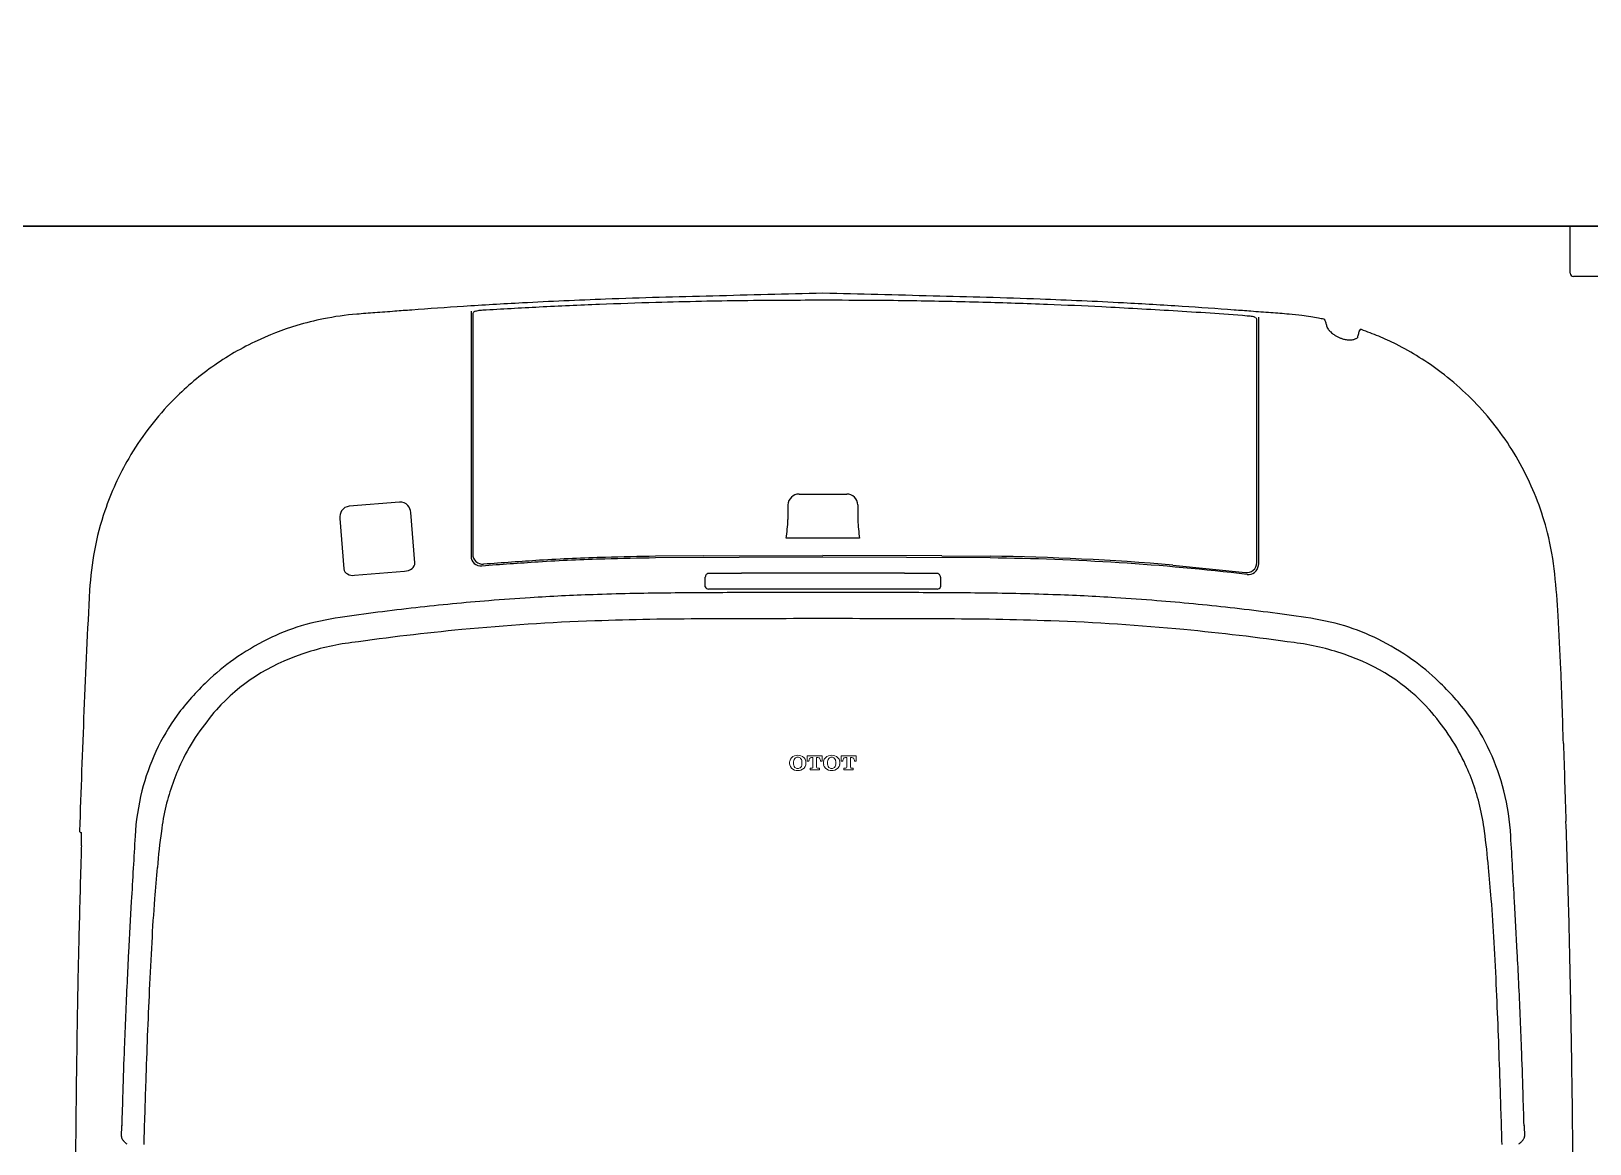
# Model space of a CAD drawing. Header units: centimetres. Extents: x -586 to 10005, y 1793 to 5385.
# Drawn here: x -535.61 to -489.09, y 3957.41 to 3990.61 of the extents above; entities that cross this region are included whole.
import ezdxf

# ---------------------------------------------------------------- set-up
doc = ezdxf.new("R2010")
doc.units = ezdxf.units.CM
doc.header["$MEASUREMENT"] = 0
for name, color, linetype in [('Furnitures', 7, 'Continuous'), ('Toilets', 4, 'Continuous'), ('Toilets_Details', 8, 'Continuous'), ('Walls', 6, 'Continuous')]:
    doc.layers.add(name, color=color, linetype=linetype)

msp = doc.modelspace()

# ---------------------------------------------------------------- linework, layer by layer
at = {"layer": 'Furnitures'}
for centre, radius, start, end in [((-489.58, 3983.385), 0.1, 180, 270), ((-512.314, 3825.397), 157.332, 91.07588, 92.24063), ((-505.586, 3670.056), 312.795, 91.17143, 91.77378), ((-518.375, 3670.056), 312.795, 88.22622, 88.82857), ((-511.647, 3825.397), 157.332, 87.75937, 88.92412), ((-429.896, 2726.332), 1259.494, 94.346408, 94.371205), ((-489.163, 3506.906), 476.673, 94.28201, 94.35367), ((-502.039, 3679.255), 303.844, 94.19255, 94.28734), ((-511.828, 3814.812), 167.934, 93.71421, 94.24308), ((-513.214, 3835.569), 147.131, 93.01371, 93.69927), ((-522.342, 3982.16), 0.0889, 154.1782, 176.3996), ((-522.359, 3982.168), 0.0701, 120.712, 153.788), ((-522.308, 3982.09), 0.164, 105.7963, 122.0116), ((-522.202, 3981.744), 0.525, 98.778, 106.7007), ((-522.049, 3980.778), 1.503, 93.222, 98.9078), ((-498.614, 3569.59), 413.358, 93.02723, 93.26173), ((-511.78, 3806.695), 176.041, 92.17623, 92.98565), ((-513.245, 3842.113), 140.444, 92.20431, 92.93829), ((-511.993, 3810.412), 172.169, 91.65373, 92.21486), ((-512.277, 3821.343), 161.234, 91.18084, 91.66478), ((-512.753, 3843.147), 139.425, 90.67018, 91.17013), ((-512.225, 3795.966), 186.61, 90.2524, 90.66275), ((-508.982, 3120.574), 862.009, 90.199264, 90.270181), ((-513.259, 3475.227), 507.352, 89.68131, 89.85561), ((-511.407, 3836.877), 145.697, 89.17395, 89.61839), ((-511.552, 3826.963), 155.612, 88.40109, 89.17339), ((-511.987, 3809.291), 173.29, 87.7813, 88.42027), ((-512.181, 3806.695), 176.041, 87.01435, 87.82377), ((-510.774, 3841.814), 140.744, 87.10208, 87.76235), ((-515.589, 3747.525), 235.156, 86.57255, 87.09177), ((-510.747, 3835.569), 147.131, 86.30073, 86.98629), ((-508.108, 3870.905), 111.549, 85.48257, 86.61949), ((-512.133, 3814.812), 167.934, 85.75692, 86.28579), ((-521.921, 3679.255), 303.844, 85.71266, 85.80745), ((-534.798, 3506.906), 476.673, 85.64633, 85.71799), ((-594.065, 2726.332), 1259.494, 85.628795, 85.653592), ((-525.16, 3973.438), 8.755, 106.7011, 115.5205), ((-525.158, 3973.441), 8.753, 101.371, 106.7228), ((-525.189, 3973.574), 8.617, 94.6826, 101.344), ((-499.492, 3979.722), 2.392, 83.104, 85.9376), ((-499.303, 3981.355), 0.749, 75.4531, 82.4061), ((-499.158, 3981.923), 0.162, 59.4709, 74.9238), ((-499.126, 3981.973), 0.103, 38.2197, 60.4034), ((-499.104, 3981.993), 0.0734, 359.0225, 36.6997), ((-500.288, 3959.413), 22.857, 83.4596, 84.4269), ((-498.511, 3975.347), 6.824, 80.8178, 83.0509), ((-498.884, 3973.098), 9.105, 79.2879, 80.7583), ((-504.363, 3943.708), 39, 79.1565, 79.4036), ((-497.036, 3981.964), 0.0495, 359.5891, 78.8105), ((-498.79, 3981.314), 1.917, 18.4604, 19.817), ((-497.883, 3981.625), 0.958, 14.9431, 17.9691), ((-498.917, 3981.338), 2.032, 13.9657, 15.2431), ((-502.476, 3980.438), 5.702, 13.5818, 14.1087), ((-496.841, 3981.789), 0.0947, 196.8704, 210.7541), ((-496.56, 3981.985), 0.437, 214.0164, 221.212), ((-525.193, 3973.526), 8.662, 115.5746, 126.0663), ((-496.331, 3982.174), 0.733, 220.5401, 227.6105), ((-496.221, 3982.292), 0.895, 227.4922, 235.8476), ((-496.111, 3982.435), 1.076, 235.2763, 239.6849), ((-496.319, 3982.09), 0.672, 240.1688, 247.3541), ((-493.681, 3988.301), 7.421, 247.0202, 247.72), ((-496.29, 3982.002), 0.603, 250.1629, 259.9265), ((-496.25, 3982.154), 0.76, 258.9892, 267.7424), ((-496.264, 3981.954), 0.56, 268.3702, 280.8051), ((-496.235, 3981.781), 0.384, 281.4177, 295.2927), ((-496.158, 3981.603), 0.191, 296.9767, 311.9563), ((-495.904, 3981.452), 0.126, 160.2008, 179.3908), ((-484.015, 3978.304), 12.424, 164.866, 165.1201), ((-494.042, 3981.014), 2.038, 163.1709, 164.8004), ((-495.193, 3981.352), 0.839, 158.7768, 162.5525), ((-495.874, 3981.646), 0.101, 162.9931, 174.2591), ((-495.924, 3981.656), 0.05, 72.2667, 157.2139), ((-504.656, 3958.442), 24.851, 68.1165, 69.3917), ((-498.252, 3974.583), 7.487, 63.1621, 67.5574), ((-498.836, 3973.425), 8.784, 52.8235, 63.1752), ((-525.173, 3973.484), 8.707, 126.0116, 136.2293), ((-498.808, 3973.465), 8.736, 40.3099, 52.807), ((-525.129, 3973.464), 8.753, 136.3345, 149.8425), ((-498.813, 3973.479), 8.73, 27.2841, 40.2185), ((-525.329, 3973.566), 8.529, 149.7604, 161.3196), ((-498.717, 3973.521), 8.625, 14.2069, 27.329), ((-512.687, 3976.461), 0.336, 90.5033, 177.8878), ((-511.273, 3976.461), 0.336, 2.1122, 89.4967), ((-525.505, 3973.571), 8.361, 160.9641, 169.3702), ((-526.039, 3976.105), 0.361, 147.8519, 185.3591), ((-526.091, 3976.132), 0.302, 94.5025, 146.9703), ((-524.591, 3976.249), 0.306, 42.1589, 94.553), ((-524.641, 3976.212), 0.367, 5.5017, 41.1572), ((-518.736, 3976.292), 5.72, 351.8094, 357.2653), ((-505.225, 3976.292), 5.72, 182.7347, 188.1906), ((-498.247, 3973.609), 8.148, 5.6644, 14.4233), ((-518.659, 3972.686), 15.258, 170.8457, 175.3107), ((-524.354, 3974.736), 0.195, 305.0365, 2.6882), ((-522.18, 3974.949), 0.3, 180.1017, 274.6327), ((-522.13, 3975.003), 0.3, 180.0129, 274.6781), ((-508.349, 3789.017), 186.145, 93.73572, 94.25362), ((-508.634, 3792.101), 183.099, 93.69641, 94.21953), ((-517.014, 3919.83), 55.046, 91.5355, 93.6068), ((-516.788, 3914.867), 60.064, 91.60674, 93.48423), ((-514.832, 3843.897), 131.01, 90.93739, 91.59971), ((-514.557, 3831.066), 143.894, 90.96303, 91.55897), ((-507.737, 3902.878), 72.015, 83.28432, 89.40197), ((-507.901, 3899.277), 75.668, 85.17513, 89.30658), ((-499.344, 3974.76), 0.314, 310.6729, 358.8246), ((-526.092, 3974.584), 0.189, 186.638, 245.5452), ((-526.002, 3974.73), 0.36, 242.0891, 276.6903), ((-524.512, 3974.951), 0.462, 275.9132, 305.8007), ((-515.383, 3974.322), 0.107, 88.5571, 183.3009), ((-510.176, 1387.991), 2586.443, 90.093863, 90.115295), ((-512.275, 2661.647), 1312.786, 90.045314, 90.093312), ((-511.303, 900.895), 3073.538, 90.012631, 90.037477), ((-512.658, 900.895), 3073.538, 89.962523, 89.987369), ((-511.686, 2661.647), 1312.786, 89.906688, 89.954686), ((-513.785, 1387.991), 2586.443, 89.884705, 89.906137), ((-508.578, 3974.322), 0.107, 356.6991, 91.4429), ((-499.334, 3974.765), 0.311, 264.1572, 308.6537), ((-499.282, 3974.702), 0.304, 263.6165, 306.4867), ((-499.273, 3974.691), 0.29, 306.3921, 336.4193), ((-499.579, 3974.763), 0.602, 341.7885, 353.7476), ((-514.878, 3971.821), 24.875, 3.094, 5.9816), ((-240.753, 3958.477), 293.52, 176.9815, 177.68581), ((-515.483, 3870.604), 103.245, 90.64312, 91.86408), ((-514.251, 3754.354), 219.501, 90.08707, 90.62426), ((-515.4, 3974.058), 0.0958, 198.5672, 275.4561), ((-503.792, 166.596), 3807.274, 90.123228, 90.162412), ((-520.169, 166.596), 3807.274, 89.837588, 89.876772), ((-509.71, 3754.354), 219.501, 89.37574, 89.91293), ((-508.561, 3974.058), 0.0958, 264.5439, 341.4328), ((-508.478, 3870.604), 103.245, 88.13592, 89.35688), ((-516.153, 3902.332), 71.518, 96.40507, 98.22952), ((-516.222, 3902.696), 71.149, 94.6144, 96.38261), ((-516.392, 3904.992), 68.847, 93.59903, 94.62729), ((-516.561, 3907.495), 66.338, 91.97037, 93.58919), ((-507.4, 3907.495), 66.338, 86.41081, 88.02963), ((-507.569, 3904.992), 68.847, 85.37271, 86.40097), ((-507.739, 3902.696), 71.149, 83.61739, 85.3856), ((-507.808, 3902.332), 71.518, 81.77048, 83.59493), ((-525.121, 3964.449), 8.757, 98.3367, 106.1222), ((-516.423, 3906.456), 66.598, 92.03438, 95.457), ((-515.412, 3877.241), 95.83, 90.05322, 92.01861), ((-509.606, 2449.711), 1523.371, 90.089297, 90.221707), ((-514.355, 2449.711), 1523.371, 89.778293, 89.910703), ((-508.549, 3877.241), 95.83, 87.98139, 89.94678), ((-507.538, 3906.456), 66.598, 84.543, 87.96562), ((-498.84, 3964.449), 8.757, 73.8778, 81.6633), ((-552.771, 3969.134), 62.861, 2.22155, 3.67543), ((-525.261, 3965.805), 7.427, 116.2886, 125.3585), ((-525.524, 3966.321), 6.848, 107.2271, 116.2268), ((-516.056, 3901.959), 71.109, 95.40695, 98.07345), ((-507.905, 3901.959), 71.109, 81.92655, 84.59305), ((-498.437, 3966.321), 6.848, 63.7732, 72.7729), ((-498.7, 3965.805), 7.427, 54.6415, 63.7114), ((-525.716, 3966.43), 5.874, 108.0226, 137.9821), ((-525.209, 3965.406), 7.007, 96.8359, 109.3763), ((-498.752, 3965.406), 7.007, 70.6237, 83.1641), ((-498.245, 3966.43), 5.874, 42.0179, 71.9774), ((-525.408, 3966.005), 7.18, 125.3262, 133.5636), ((-498.553, 3966.005), 7.18, 46.4364, 54.6738), ((-670.581, 3964.296), 180.77, 1.60332, 2.30629), ((-524.739, 3965.311), 8.143, 133.6078, 143.1018), ((-499.222, 3965.311), 8.143, 36.8982, 46.3922), ((-3.674, 3949.104), 530.784, 177.70821, 178.09527), ((-525.885, 3966.329), 6.617, 144.1976, 155.0589), ((-520.393, 3962.259), 12.63, 140.0873, 144.2559), ((-503.568, 3962.259), 12.63, 35.7441, 39.9127), ((-498.076, 3966.329), 6.617, 24.9411, 35.8024), ((-525.386, 3966.085), 6.345, 145.9641, 154.5437), ((-498.575, 3966.085), 6.345, 25.4563, 34.0359), ((291.96, 3994.223), 782.237, 181.821886, 181.991449), ((-525.859, 3966.32), 6.644, 155.0779, 165.9134), ((-525.11, 3965.927), 6.662, 154.3348, 166.448), ((-498.851, 3965.927), 6.662, 13.552, 25.6652), ((-498.102, 3966.32), 6.644, 14.0866, 24.9221), ((-525.265, 3966.182), 7.254, 165.9986, 176.7797), ((-498.696, 3966.182), 7.254, 3.2203, 14.0014), ((-524.615, 3965.833), 7.166, 166.6479, 172.7488), ((-499.346, 3965.833), 7.166, 7.2512, 13.3521), ((-995.18, 3950.022), 505.662, 1.62789, 1.92865), ((-534.115, 3966.744), 0.05, 178.1347, 274.5246), ((-534.683, 3966.634), 0.575, 0.7439, 5.9872), ((-546.158, 3966.664), 12.054, 358.276, 359.2937), ((-536.04, 3966.537), 1.935, 359.3418, 3.0969), ((-476.912, 3962.934), 55.715, 176.238, 177.2215), ((-508.725, 3963.629), 23.207, 172.3018, 174.9865), ((-515.235, 3963.629), 23.207, 5.0135, 7.6982), ((-547.049, 3962.934), 55.715, 2.7785, 3.762), ((887.255, 3923.63), 1422.005, 178.280446, 178.299503), ((-112.433, 3953.158), 421.881, 178.27893, 178.44327), ((-308.511, 3952.299), 224.448, 176.59371, 176.84859), ((-478.069, 3960.386), 54.032, 174.4017, 175.4028), ((-545.892, 3960.386), 54.032, 4.5972, 5.5983), ((-715.45, 3952.299), 224.448, 3.15141, 3.40629), ((-174.935, 3954.846), 359.356, 178.44164, 178.63797), ((-100.146, 3940.026), 433.173, 176.74286, 176.94361), ((-477.769, 3960.569), 54.317, 175.6198, 176.9912), ((-546.192, 3960.569), 54.317, 3.0088, 4.3802), ((-923.815, 3940.026), 433.173, 3.05639, 3.25714), ((-788.098, 3956.351), 298.484, 1.07184, 1.54273), ((-205.254, 3955.533), 329.03, 178.63208, 179.01086), ((-314.473, 3951.693), 218.529, 177.00201, 177.23727), ((-404.529, 3956.128), 127.69, 176.72648, 177.36369), ((-619.431, 3956.128), 127.69, 2.63631, 3.27352), ((-709.488, 3951.693), 218.529, 2.76273, 2.99799), ((-349.943, 3953.427), 183.016, 177.24439, 177.55464), ((-674.017, 3953.427), 183.016, 2.44536, 2.75561), ((-346.4, 3953.426), 185.882, 177.35592, 178.19892), ((-677.561, 3953.426), 185.882, 1.80108, 2.64408), ((-973.908, 3952.646), 484.331, 0.82527, 1.09891), ((-81.732, 3953.717), 452.564, 179.05096, 179.36582), ((-371.108, 3954.356), 161.831, 177.56353, 177.90412), ((-652.852, 3954.356), 161.831, 2.09588, 2.43647), ((-303.422, 3951.845), 229.564, 177.89555, 178.22835), ((-720.539, 3951.845), 229.564, 1.77165, 2.10445), ((-869.309, 3954.015), 379.723, 0.47092, 0.84607), ((-8.658, 3942.438), 524.477, 178.19677, 178.3049), ((-2.823, 3941.821), 529.655, 178.11229, 178.31558), ((-1021.138, 3941.821), 529.655, 1.68442, 1.88771), ((-1015.303, 3942.438), 524.477, 1.6951, 1.80323), ((815.572, 3944.07), 1349.92, 179.377925, 179.461187), ((-532.769, 3957.622), 0.147, 177.4133, 185.864), ((-532.872, 3957.612), 0.0437, 186.4717, 207.5605), ((-532.684, 3957.69), 0.247, 203.3669, 208.4623), ((-532.562, 3957.74), 0.379, 206.3689, 213.2727), ((-491.399, 3957.74), 0.379, 326.7273, 333.6311), ((-491.277, 3957.69), 0.247, 331.5377, 336.6331), ((-491.089, 3957.612), 0.0437, 332.4395, 353.5283), ((-491.192, 3957.622), 0.147, 354.136, 2.5867), ((-532.632, 3957.694), 0.295, 213.3124, 221.3145), ((-532.519, 3957.794), 0.445, 221.3076, 227.5443), ((-531.967, 3958.37), 1.243, 226.7322, 228.9099), ((-532.464, 3957.834), 0.513, 231.3539, 235.5547), ((-491.497, 3957.834), 0.513, 304.4453, 308.6461), ((-491.994, 3958.37), 1.243, 311.0901, 313.2678), ((-491.442, 3957.794), 0.445, 312.4557, 318.6924), ((-491.329, 3957.694), 0.295, 318.6855, 326.6876)]:
    msp.add_arc(centre, radius, start, end, dxfattribs=at)
at = {"layer": 'Furnitures', "lineweight": 0}
for centre, radius, start, end in [((-512.696, 3968.775), 0.279, 168.7382, 191.2618), ((-512.766, 3968.789), 0.208, 106.4796, 168.7382), ((-512.766, 3968.761), 0.208, 191.2618, 253.5204), ((-512.486, 3968.775), 0.37, 169.0619, 190.9381), ((-512.724, 3968.821), 0.128, 136.249, 169.0619), ((-512.724, 3968.729), 0.128, 190.9381, 223.751), ((-512.731, 3968.671), 0.332, 73.5204, 106.4796), ((-512.731, 3968.828), 0.119, 43.751, 136.249), ((-512.737, 3968.821), 0.128, 10.9381, 43.751), ((-512.737, 3968.729), 0.128, 316.249, 349.0619), ((-512.696, 3968.789), 0.208, 11.2618, 73.5204), ((-512.696, 3968.761), 0.208, 286.4796, 348.7382), ((-512.975, 3968.775), 0.37, 349.0619, 10.9381), ((-512.766, 3968.775), 0.279, 348.7382, 11.2618), ((-512.294, 3968.845), 0.101, 146.251, 180), ((-512.321, 3968.863), 0.0698, 90, 146.251), ((-512.129, 3968.863), 0.0698, 33.749, 90), ((-512.155, 3968.845), 0.101, 0, 33.749), ((-511.684, 3968.775), 0.279, 168.7382, 191.2618), ((-511.754, 3968.789), 0.208, 106.4796, 168.7382), ((-511.754, 3968.761), 0.208, 191.2618, 253.5204), ((-511.474, 3968.775), 0.37, 169.0619, 190.9381), ((-511.712, 3968.821), 0.128, 136.249, 169.0619), ((-511.712, 3968.729), 0.128, 190.9381, 223.751), ((-511.719, 3968.671), 0.332, 73.5204, 106.4796), ((-511.719, 3968.828), 0.119, 43.751, 136.249), ((-511.725, 3968.821), 0.128, 10.9381, 43.751), ((-511.725, 3968.729), 0.128, 316.249, 349.0619), ((-511.684, 3968.789), 0.208, 11.2618, 73.5204), ((-511.684, 3968.761), 0.208, 286.4796, 348.7382), ((-511.963, 3968.775), 0.37, 349.0619, 10.9381), ((-511.754, 3968.775), 0.279, 348.7382, 11.2618), ((-511.282, 3968.845), 0.101, 146.251, 180), ((-511.308, 3968.863), 0.0698, 90, 146.251), ((-511.117, 3968.863), 0.0698, 33.749, 90), ((-511.143, 3968.845), 0.101, 0, 33.749), ((-512.731, 3968.88), 0.332, 253.5204, 286.4796), ((-512.731, 3968.723), 0.119, 223.751, 316.249), ((-512.305, 3968.646), 0.0279, 270, 0), ((-512.144, 3968.646), 0.0279, 180, 270), ((-511.719, 3968.88), 0.332, 253.5204, 286.4796), ((-511.719, 3968.723), 0.119, 223.751, 316.249), ((-511.293, 3968.646), 0.0279, 270, 0), ((-511.132, 3968.646), 0.0279, 180, 270)]:
    msp.add_arc(centre, radius, start, end, dxfattribs=at)
at = {"layer": 'Toilets'}
msp.add_lwpolyline([(-315.486, 3764.792), (-405.486, 3764.793), (-405.486, 3774.785), (-565.486, 3774.785), (-565.486, 3984.785), (-315.486, 3984.785)], close=True, dxfattribs=at)
at = {"layer": 'Toilets_Details'}
for p, q in [((-489.68, 3983.385), (-489.68, 3984.785)), ((-489.68, 3984.785), (-486.98, 3984.785)), ((-486.98, 3983.285), (-489.58, 3983.285)), ((-522.48, 3982.254), (-522.48, 3974.948)), ((-522.43, 3982.166), (-522.43, 3975.003)), ((-499.03, 3974.753), (-499.03, 3981.991)), ((-498.98, 3982.078), (-498.98, 3974.697)), ((-496.933, 3981.777), (-496.931, 3981.761)), ((-512.69, 3976.796), (-511.98, 3976.797)), ((-511.98, 3976.797), (-511.271, 3976.796)), ((-524.615, 3976.554), (-526.114, 3976.434)), ((-524.158, 3974.745), (-524.276, 3976.248)), ((-513.023, 3976.473), (-513.023, 3976.039)), ((-510.938, 3976.473), (-510.938, 3976.039)), ((-526.398, 3976.071), (-526.28, 3974.562)), ((-513.023, 3976.019), (-513.023, 3976.039)), ((-510.938, 3976.039), (-510.938, 3976.019)), ((-511.98, 3975.478), (-513.074, 3975.477)), ((-510.886, 3975.477), (-511.98, 3975.478)), ((-515.53, 3974.952), (-516.976, 3974.939)), ((-511.98, 3974.914), (-516.975, 3974.889)), ((-515.53, 3974.952), (-511.98, 3974.964)), ((-508.431, 3974.952), (-511.98, 3974.964)), ((-506.986, 3974.889), (-511.98, 3974.914)), ((-508.431, 3974.952), (-506.985, 3974.939)), ((-525.96, 3974.372), (-524.464, 3974.491)), ((-515.49, 3974.028), (-515.49, 3974.316)), ((-508.47, 3974.316), (-508.47, 3974.028)), ((-501.536, 3974.677), (-499.365, 3974.455)), ((-511.98, 3973.96), (-515.39, 3973.963)), ((-508.57, 3973.963), (-511.98, 3973.96)), ((-532.916, 3957.629), (-532.906, 3957.953)), ((-491.055, 3957.953), (-491.045, 3957.629))]:
    msp.add_line(p, q, dxfattribs=at)
at = {"layer": 'Toilets_Details', "lineweight": 0}
for p, q in [((-511.998, 3968.985), (-512.452, 3968.985)), ((-512.452, 3968.985), (-512.452, 3968.828)), ((-512.452, 3968.828), (-512.396, 3968.828)), ((-512.396, 3968.828), (-512.396, 3968.845)), ((-512.321, 3968.932), (-512.277, 3968.932)), ((-512.277, 3968.932), (-512.277, 3968.646)), ((-512.172, 3968.932), (-512.129, 3968.932)), ((-512.172, 3968.646), (-512.172, 3968.932)), ((-512.054, 3968.845), (-512.054, 3968.828)), ((-512.054, 3968.828), (-511.998, 3968.828)), ((-511.998, 3968.828), (-511.998, 3968.985)), ((-510.986, 3968.985), (-511.439, 3968.985)), ((-511.439, 3968.985), (-511.439, 3968.828)), ((-511.439, 3968.828), (-511.384, 3968.828)), ((-511.384, 3968.828), (-511.384, 3968.845)), ((-511.308, 3968.932), (-511.265, 3968.932)), ((-511.265, 3968.932), (-511.265, 3968.646)), ((-511.16, 3968.932), (-511.117, 3968.932)), ((-511.16, 3968.646), (-511.16, 3968.932)), ((-511.042, 3968.845), (-511.042, 3968.828)), ((-511.042, 3968.828), (-510.986, 3968.828)), ((-510.986, 3968.828), (-510.986, 3968.985)), ((-512.364, 3968.566), (-512.364, 3968.618)), ((-512.305, 3968.618), (-512.364, 3968.618)), ((-512.085, 3968.566), (-512.364, 3968.566)), ((-512.085, 3968.618), (-512.144, 3968.618)), ((-512.085, 3968.618), (-512.085, 3968.566)), ((-511.352, 3968.566), (-511.352, 3968.618)), ((-511.293, 3968.618), (-511.352, 3968.618)), ((-511.073, 3968.566), (-511.352, 3968.566)), ((-511.073, 3968.618), (-511.132, 3968.618)), ((-511.073, 3968.618), (-511.073, 3968.566))]:
    msp.add_line(p, q, dxfattribs=at)
at = {"layer": 'Toilets_Details'}
for centre, radius, start, end in [((-489.58, 3983.385), 0.1, 180, 270), ((-512.314, 3825.397), 157.332, 91.07588, 92.24063), ((-505.586, 3670.056), 312.795, 91.17143, 91.77378), ((-518.375, 3670.056), 312.795, 88.22622, 88.82857), ((-511.647, 3825.397), 157.332, 87.75937, 88.92412), ((-429.896, 2726.332), 1259.494, 94.346408, 94.371205), ((-489.163, 3506.906), 476.673, 94.28201, 94.35367), ((-502.039, 3679.255), 303.844, 94.19255, 94.28734), ((-511.828, 3814.812), 167.934, 93.71421, 94.24308), ((-513.214, 3835.569), 147.131, 93.01371, 93.69927), ((-522.342, 3982.16), 0.0889, 154.1782, 176.3996), ((-522.359, 3982.168), 0.0701, 120.712, 153.788), ((-522.308, 3982.09), 0.164, 105.7963, 122.0116), ((-522.202, 3981.744), 0.525, 98.778, 106.7007), ((-522.049, 3980.778), 1.503, 93.222, 98.9078), ((-498.614, 3569.59), 413.358, 93.02723, 93.26173), ((-511.78, 3806.695), 176.041, 92.17623, 92.98565), ((-513.245, 3842.113), 140.444, 92.20431, 92.93829), ((-511.993, 3810.412), 172.169, 91.65373, 92.21486), ((-512.277, 3821.343), 161.234, 91.18084, 91.66478), ((-512.753, 3843.147), 139.425, 90.67018, 91.17013), ((-512.225, 3795.966), 186.61, 90.2524, 90.66275), ((-508.982, 3120.574), 862.009, 90.199264, 90.270181), ((-513.259, 3475.227), 507.352, 89.68131, 89.85561), ((-511.407, 3836.877), 145.697, 89.17395, 89.61839), ((-511.552, 3826.963), 155.612, 88.40109, 89.17339), ((-511.987, 3809.291), 173.29, 87.7813, 88.42027), ((-512.181, 3806.695), 176.041, 87.01435, 87.82377), ((-510.774, 3841.814), 140.744, 87.10208, 87.76235), ((-515.589, 3747.525), 235.156, 86.57255, 87.09177), ((-510.747, 3835.569), 147.131, 86.30073, 86.98629), ((-508.108, 3870.905), 111.549, 85.48257, 86.61949), ((-512.133, 3814.812), 167.934, 85.75692, 86.28579), ((-521.921, 3679.255), 303.844, 85.71266, 85.80745), ((-534.798, 3506.906), 476.673, 85.64633, 85.71799), ((-594.065, 2726.332), 1259.494, 85.628795, 85.653592), ((-525.16, 3973.438), 8.755, 106.7011, 115.5205), ((-525.158, 3973.441), 8.753, 101.371, 106.7228), ((-525.189, 3973.574), 8.617, 94.6826, 101.344), ((-499.492, 3979.722), 2.392, 83.104, 85.9376), ((-499.303, 3981.355), 0.749, 75.4531, 82.4061), ((-499.158, 3981.923), 0.162, 59.4709, 74.9238), ((-499.126, 3981.973), 0.103, 38.2197, 60.4034), ((-499.104, 3981.993), 0.0734, 359.0225, 36.6997), ((-500.288, 3959.413), 22.857, 83.4596, 84.4269), ((-498.511, 3975.347), 6.824, 80.8178, 83.0509), ((-498.884, 3973.098), 9.105, 79.2879, 80.7583), ((-504.363, 3943.708), 39, 79.1565, 79.4036), ((-497.036, 3981.964), 0.0495, 359.5891, 78.8105), ((-498.79, 3981.314), 1.917, 18.4604, 19.817), ((-497.883, 3981.625), 0.958, 14.9431, 17.9691), ((-498.917, 3981.338), 2.032, 13.9657, 15.2431), ((-502.476, 3980.438), 5.702, 13.5818, 14.1087), ((-496.841, 3981.789), 0.0947, 196.8704, 210.7541), ((-496.56, 3981.985), 0.437, 214.0164, 221.212), ((-525.193, 3973.526), 8.662, 115.5746, 126.0663), ((-496.331, 3982.174), 0.733, 220.5401, 227.6105), ((-496.221, 3982.292), 0.895, 227.4922, 235.8476), ((-496.111, 3982.435), 1.076, 235.2763, 239.6849), ((-496.319, 3982.09), 0.672, 240.1688, 247.3541), ((-493.681, 3988.301), 7.421, 247.0202, 247.72), ((-496.29, 3982.002), 0.603, 250.1629, 259.9265), ((-496.25, 3982.154), 0.76, 258.9892, 267.7424), ((-496.264, 3981.954), 0.56, 268.3702, 280.8051), ((-496.235, 3981.781), 0.384, 281.4177, 295.2927), ((-496.158, 3981.603), 0.191, 296.9767, 311.9563), ((-495.904, 3981.452), 0.126, 160.2008, 179.3908), ((-484.015, 3978.304), 12.424, 164.866, 165.1201), ((-494.042, 3981.014), 2.038, 163.1709, 164.8004), ((-495.193, 3981.352), 0.839, 158.7768, 162.5525), ((-495.874, 3981.646), 0.101, 162.9931, 174.2591), ((-495.924, 3981.656), 0.05, 72.2667, 157.2139), ((-504.656, 3958.442), 24.851, 68.1165, 69.3917), ((-498.252, 3974.583), 7.487, 63.1621, 67.5574), ((-498.836, 3973.425), 8.784, 52.8235, 63.1752), ((-525.173, 3973.484), 8.707, 126.0116, 136.2293), ((-498.808, 3973.465), 8.736, 40.3099, 52.807), ((-525.129, 3973.464), 8.753, 136.3345, 149.8425), ((-498.813, 3973.479), 8.73, 27.2841, 40.2185), ((-525.329, 3973.566), 8.529, 149.7604, 161.3196), ((-498.717, 3973.521), 8.625, 14.2069, 27.329), ((-512.687, 3976.461), 0.336, 90.5033, 177.8878), ((-511.273, 3976.461), 0.336, 2.1122, 89.4967), ((-525.505, 3973.571), 8.361, 160.9641, 169.3702), ((-526.039, 3976.105), 0.361, 147.8519, 185.3591), ((-526.091, 3976.132), 0.302, 94.5025, 146.9703), ((-524.591, 3976.249), 0.306, 42.1589, 94.553), ((-524.641, 3976.212), 0.367, 5.5017, 41.1572), ((-518.736, 3976.292), 5.72, 351.8094, 357.2653), ((-505.225, 3976.292), 5.72, 182.7347, 188.1906), ((-498.247, 3973.609), 8.148, 5.6644, 14.4233), ((-518.659, 3972.686), 15.258, 170.8457, 175.3107), ((-524.354, 3974.736), 0.195, 305.0365, 2.6882), ((-522.18, 3974.949), 0.3, 180.1017, 274.6327), ((-522.13, 3975.003), 0.3, 180.0129, 274.6781), ((-508.349, 3789.017), 186.145, 93.73572, 94.25362), ((-508.634, 3792.101), 183.099, 93.69641, 94.21953), ((-517.014, 3919.83), 55.046, 91.5355, 93.6068), ((-516.788, 3914.867), 60.064, 91.60674, 93.48423), ((-514.832, 3843.897), 131.01, 90.93739, 91.59971), ((-514.557, 3831.066), 143.894, 90.96303, 91.55897), ((-507.737, 3902.878), 72.015, 83.28432, 89.40197), ((-507.901, 3899.277), 75.668, 85.17513, 89.30658), ((-499.344, 3974.76), 0.314, 310.6729, 358.8246), ((-526.092, 3974.584), 0.189, 186.638, 245.5452), ((-526.002, 3974.73), 0.36, 242.0891, 276.6903), ((-524.512, 3974.951), 0.462, 275.9132, 305.8007), ((-515.383, 3974.322), 0.107, 88.5571, 183.3009), ((-510.176, 1387.991), 2586.443, 90.093863, 90.115295), ((-512.275, 2661.647), 1312.786, 90.045314, 90.093312), ((-511.303, 900.895), 3073.538, 90.012631, 90.037477), ((-512.658, 900.895), 3073.538, 89.962523, 89.987369), ((-511.686, 2661.647), 1312.786, 89.906688, 89.954686), ((-513.785, 1387.991), 2586.443, 89.884705, 89.906137), ((-508.578, 3974.322), 0.107, 356.6991, 91.4429), ((-499.334, 3974.765), 0.311, 264.1572, 308.6537), ((-499.282, 3974.702), 0.304, 263.6165, 306.4867), ((-499.273, 3974.691), 0.29, 306.3921, 336.4193), ((-499.579, 3974.763), 0.602, 341.7885, 353.7476), ((-514.878, 3971.821), 24.875, 3.094, 5.9816), ((-240.753, 3958.477), 293.52, 176.9815, 177.68581), ((-515.483, 3870.604), 103.245, 90.64312, 91.86408), ((-514.251, 3754.354), 219.501, 90.08707, 90.62426), ((-515.4, 3974.058), 0.0958, 198.5672, 275.4561), ((-503.792, 166.596), 3807.274, 90.123228, 90.162412), ((-520.169, 166.596), 3807.274, 89.837588, 89.876772), ((-509.71, 3754.354), 219.501, 89.37574, 89.91293), ((-508.561, 3974.058), 0.0958, 264.5439, 341.4328), ((-508.478, 3870.604), 103.245, 88.13592, 89.35688), ((-516.153, 3902.332), 71.518, 96.40507, 98.22952), ((-516.222, 3902.696), 71.149, 94.6144, 96.38261), ((-516.392, 3904.992), 68.847, 93.59903, 94.62729), ((-516.561, 3907.495), 66.338, 91.97037, 93.58919), ((-507.4, 3907.495), 66.338, 86.41081, 88.02963), ((-507.569, 3904.992), 68.847, 85.37271, 86.40097), ((-507.739, 3902.696), 71.149, 83.61739, 85.3856), ((-507.808, 3902.332), 71.518, 81.77048, 83.59493), ((-525.121, 3964.449), 8.757, 98.3367, 106.1222), ((-516.423, 3906.456), 66.598, 92.03438, 95.457), ((-515.412, 3877.241), 95.83, 90.05322, 92.01861), ((-509.606, 2449.711), 1523.371, 90.089297, 90.221707), ((-514.355, 2449.711), 1523.371, 89.778293, 89.910703), ((-508.549, 3877.241), 95.83, 87.98139, 89.94678), ((-507.538, 3906.456), 66.598, 84.543, 87.96562), ((-498.84, 3964.449), 8.757, 73.8778, 81.6633), ((-552.771, 3969.134), 62.861, 2.22155, 3.67543), ((-525.261, 3965.805), 7.427, 116.2886, 125.3585), ((-525.524, 3966.321), 6.848, 107.2271, 116.2268), ((-516.056, 3901.959), 71.109, 95.40695, 98.07345), ((-507.905, 3901.959), 71.109, 81.92655, 84.59305), ((-498.437, 3966.321), 6.848, 63.7732, 72.7729), ((-498.7, 3965.805), 7.427, 54.6415, 63.7114), ((-525.716, 3966.43), 5.874, 108.0226, 137.9821), ((-525.209, 3965.406), 7.007, 96.8359, 109.3763), ((-498.752, 3965.406), 7.007, 70.6237, 83.1641), ((-498.245, 3966.43), 5.874, 42.0179, 71.9774), ((-525.408, 3966.005), 7.18, 125.3262, 133.5636), ((-498.553, 3966.005), 7.18, 46.4364, 54.6738), ((-670.581, 3964.296), 180.77, 1.60332, 2.30629), ((-524.739, 3965.311), 8.143, 133.6078, 143.1018), ((-499.222, 3965.311), 8.143, 36.8982, 46.3922), ((-3.674, 3949.104), 530.784, 177.70821, 178.09527), ((-525.885, 3966.329), 6.617, 144.1976, 155.0589), ((-520.393, 3962.259), 12.63, 140.0873, 144.2559), ((-503.568, 3962.259), 12.63, 35.7441, 39.9127), ((-498.076, 3966.329), 6.617, 24.9411, 35.8024), ((-525.386, 3966.085), 6.345, 145.9641, 154.5437), ((-498.575, 3966.085), 6.345, 25.4563, 34.0359), ((291.96, 3994.223), 782.237, 181.821886, 181.991449), ((-525.859, 3966.32), 6.644, 155.0779, 165.9134), ((-525.11, 3965.927), 6.662, 154.3348, 166.448), ((-498.851, 3965.927), 6.662, 13.552, 25.6652), ((-498.102, 3966.32), 6.644, 14.0866, 24.9221), ((-525.265, 3966.182), 7.254, 165.9986, 176.7797), ((-498.696, 3966.182), 7.254, 3.2203, 14.0014), ((-524.615, 3965.833), 7.166, 166.6479, 172.7488), ((-499.346, 3965.833), 7.166, 7.2512, 13.3521), ((-995.18, 3950.022), 505.662, 1.62789, 1.92865), ((-534.115, 3966.744), 0.05, 178.1347, 274.5246), ((-534.683, 3966.634), 0.575, 0.7439, 5.9872), ((-546.158, 3966.664), 12.054, 358.276, 359.2937), ((-536.04, 3966.537), 1.935, 359.3418, 3.0969), ((-476.912, 3962.934), 55.715, 176.238, 177.2215), ((-508.725, 3963.629), 23.207, 172.3018, 174.9865), ((-515.235, 3963.629), 23.207, 5.0135, 7.6982), ((-547.049, 3962.934), 55.715, 2.7785, 3.762), ((887.255, 3923.63), 1422.005, 178.280446, 178.299503), ((-112.433, 3953.158), 421.881, 178.27893, 178.44327), ((-308.511, 3952.299), 224.448, 176.59371, 176.84859), ((-478.069, 3960.386), 54.032, 174.4017, 175.4028), ((-545.892, 3960.386), 54.032, 4.5972, 5.5983), ((-715.45, 3952.299), 224.448, 3.15141, 3.40629), ((-174.935, 3954.846), 359.356, 178.44164, 178.63797), ((-100.146, 3940.026), 433.173, 176.74286, 176.94361), ((-477.769, 3960.569), 54.317, 175.6198, 176.9912), ((-546.192, 3960.569), 54.317, 3.0088, 4.3802), ((-923.815, 3940.026), 433.173, 3.05639, 3.25714), ((-788.098, 3956.351), 298.484, 1.07184, 1.54273), ((-205.254, 3955.533), 329.03, 178.63208, 179.01086), ((-314.473, 3951.693), 218.529, 177.00201, 177.23727), ((-404.529, 3956.128), 127.69, 176.72648, 177.36369), ((-619.431, 3956.128), 127.69, 2.63631, 3.27352), ((-709.488, 3951.693), 218.529, 2.76273, 2.99799), ((-349.943, 3953.427), 183.016, 177.24439, 177.55464), ((-674.017, 3953.427), 183.016, 2.44536, 2.75561), ((-346.4, 3953.426), 185.882, 177.35592, 178.19892), ((-677.561, 3953.426), 185.882, 1.80108, 2.64408), ((-973.908, 3952.646), 484.331, 0.82527, 1.09891), ((-81.732, 3953.717), 452.564, 179.05096, 179.36582), ((-371.108, 3954.356), 161.831, 177.56353, 177.90412), ((-652.852, 3954.356), 161.831, 2.09588, 2.43647), ((-303.422, 3951.845), 229.564, 177.89555, 178.22835), ((-720.539, 3951.845), 229.564, 1.77165, 2.10445), ((-869.309, 3954.015), 379.723, 0.47092, 0.84607), ((-8.658, 3942.438), 524.477, 178.19677, 178.3049), ((-2.823, 3941.821), 529.655, 178.11229, 178.31558), ((-1021.138, 3941.821), 529.655, 1.68442, 1.88771), ((-1015.303, 3942.438), 524.477, 1.6951, 1.80323), ((815.572, 3944.07), 1349.92, 179.377925, 179.461187), ((-532.769, 3957.622), 0.147, 177.4133, 185.864), ((-532.872, 3957.612), 0.0437, 186.4717, 207.5605), ((-532.684, 3957.69), 0.247, 203.3669, 208.4623), ((-532.562, 3957.74), 0.379, 206.3689, 213.2727), ((-491.399, 3957.74), 0.379, 326.7273, 333.6311), ((-491.277, 3957.69), 0.247, 331.5377, 336.6331), ((-491.089, 3957.612), 0.0437, 332.4395, 353.5283), ((-491.192, 3957.622), 0.147, 354.136, 2.5867), ((-532.632, 3957.694), 0.295, 213.3124, 221.3145), ((-532.519, 3957.794), 0.445, 221.3076, 227.5443), ((-531.967, 3958.37), 1.243, 226.7322, 228.9099), ((-532.464, 3957.834), 0.513, 231.3539, 235.5547), ((-491.497, 3957.834), 0.513, 304.4453, 308.6461), ((-491.994, 3958.37), 1.243, 311.0901, 313.2678), ((-491.442, 3957.794), 0.445, 312.4557, 318.6924), ((-491.329, 3957.694), 0.295, 318.6855, 326.6876)]:
    msp.add_arc(centre, radius, start, end, dxfattribs=at)
at = {"layer": 'Toilets_Details', "lineweight": 0}
for centre, radius, start, end in [((-512.696, 3968.775), 0.279, 168.7382, 191.2618), ((-512.766, 3968.789), 0.208, 106.4796, 168.7382), ((-512.766, 3968.761), 0.208, 191.2618, 253.5204), ((-512.486, 3968.775), 0.37, 169.0619, 190.9381), ((-512.724, 3968.821), 0.128, 136.249, 169.0619), ((-512.724, 3968.729), 0.128, 190.9381, 223.751), ((-512.731, 3968.671), 0.332, 73.5204, 106.4796), ((-512.731, 3968.828), 0.119, 43.751, 136.249), ((-512.737, 3968.821), 0.128, 10.9381, 43.751), ((-512.737, 3968.729), 0.128, 316.249, 349.0619), ((-512.696, 3968.789), 0.208, 11.2618, 73.5204), ((-512.696, 3968.761), 0.208, 286.4796, 348.7382), ((-512.975, 3968.775), 0.37, 349.0619, 10.9381), ((-512.766, 3968.775), 0.279, 348.7382, 11.2618), ((-512.294, 3968.845), 0.101, 146.251, 180), ((-512.321, 3968.863), 0.0698, 90, 146.251), ((-512.129, 3968.863), 0.0698, 33.749, 90), ((-512.155, 3968.845), 0.101, 0, 33.749), ((-511.684, 3968.775), 0.279, 168.7382, 191.2618), ((-511.754, 3968.789), 0.208, 106.4796, 168.7382), ((-511.754, 3968.761), 0.208, 191.2618, 253.5204), ((-511.474, 3968.775), 0.37, 169.0619, 190.9381), ((-511.712, 3968.821), 0.128, 136.249, 169.0619), ((-511.712, 3968.729), 0.128, 190.9381, 223.751), ((-511.719, 3968.671), 0.332, 73.5204, 106.4796), ((-511.719, 3968.828), 0.119, 43.751, 136.249), ((-511.725, 3968.821), 0.128, 10.9381, 43.751), ((-511.725, 3968.729), 0.128, 316.249, 349.0619), ((-511.684, 3968.789), 0.208, 11.2618, 73.5204), ((-511.684, 3968.761), 0.208, 286.4796, 348.7382), ((-511.963, 3968.775), 0.37, 349.0619, 10.9381), ((-511.754, 3968.775), 0.279, 348.7382, 11.2618), ((-511.282, 3968.845), 0.101, 146.251, 180), ((-511.308, 3968.863), 0.0698, 90, 146.251), ((-511.117, 3968.863), 0.0698, 33.749, 90), ((-511.143, 3968.845), 0.101, 0, 33.749), ((-512.731, 3968.88), 0.332, 253.5204, 286.4796), ((-512.731, 3968.723), 0.119, 223.751, 316.249), ((-512.305, 3968.646), 0.0279, 270, 0), ((-512.144, 3968.646), 0.0279, 180, 270), ((-511.719, 3968.88), 0.332, 253.5204, 286.4796), ((-511.719, 3968.723), 0.119, 223.751, 316.249), ((-511.293, 3968.646), 0.0279, 270, 0), ((-511.132, 3968.646), 0.0279, 180, 270)]:
    msp.add_arc(centre, radius, start, end, dxfattribs=at)
at = {"layer": 'Walls'}
msp.add_lwpolyline([(-405.486, 3764.795), (-565.868, 3764.795), (-565.906, 3699.775), (-585.906, 3699.775), (-585.486, 4409.795), (-565.486, 4409.795), (-565.732, 3994.785), (224.514, 3994.785), (224.514, 4294.785), (234.514, 4294.785), (234.514, 3984.785), (232.374, 3586.615), (222.374, 3586.615), (223.331, 3764.78), (-305.486, 3764.785), (-315.486, 3764.785), (-315.486, 3984.785), (-565.738, 3984.785), (-565.862, 3774.785), (-405.486, 3774.785)], close=True, dxfattribs=at)

doc.saveas('drawing.dxf')
